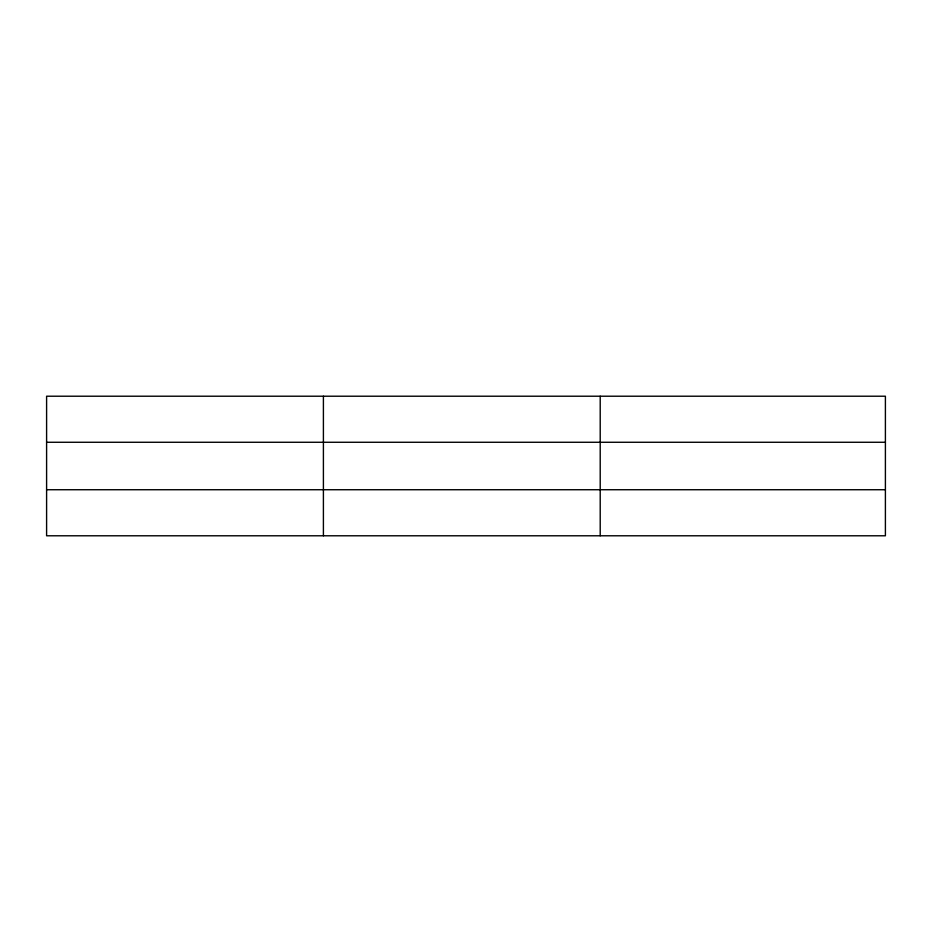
<?xml version="1.0" encoding="UTF-8"?>
<svg xmlns="http://www.w3.org/2000/svg" width="932" height="932" viewBox="0 0 932 932"><rect width="100%" height="100%" fill="white"/><g stroke="black" fill="none" stroke-linecap="round" stroke-linejoin="round"><path stroke-width="1.4" d="M323.404 396.217L323.404 535.784M600.208 396.217L600.208 535.784M885.4 442.269L885.4 396.217L46.6 396.217L46.6 535.784L885.4 535.784L885.4 442.269L46.6 442.269M46.6 489.731L885.4 489.731"/></g></svg>
